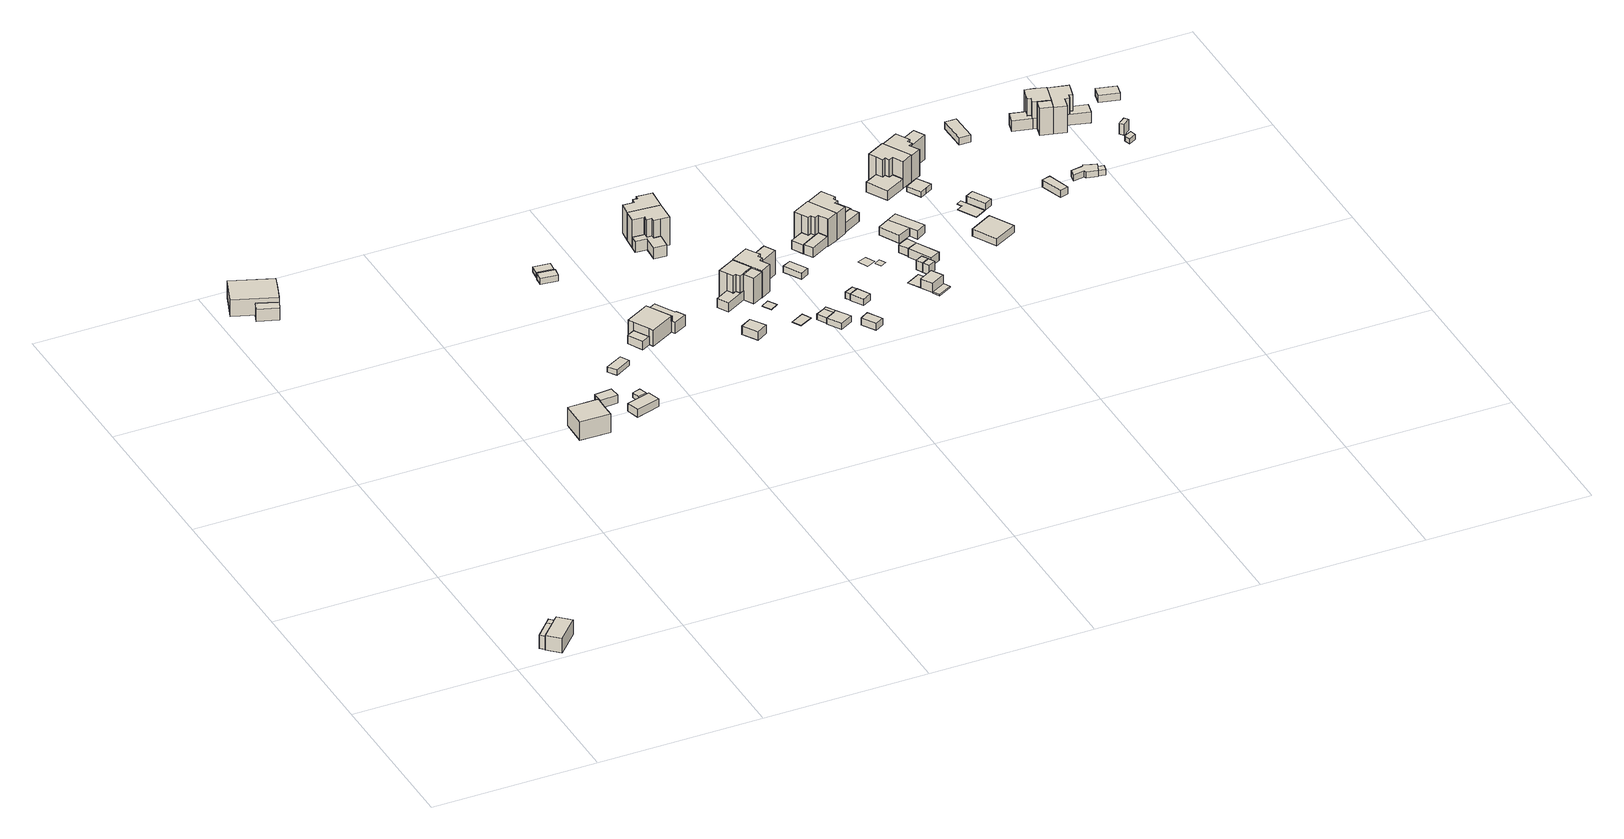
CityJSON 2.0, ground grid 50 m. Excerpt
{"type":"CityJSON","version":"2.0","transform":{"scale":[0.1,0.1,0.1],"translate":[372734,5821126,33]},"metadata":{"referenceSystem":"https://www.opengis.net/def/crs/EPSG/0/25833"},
"CityObjects":{
"building1":{"type":"Building","attributes":{"Gemeindeschluessel":"11000005","BezugspunktDach":"2200","function":"51009_1610","measuredHeight":4.36,"storeysAboveGround":0},"address":[{"country":"Germany","locality":"Berlin"}],"geometry":[{"type":"Solid","lod":"1","boundaries":[[[[0,1,2,3]],[[4,5,6,7]],[[4,7,3,2]],[[5,4,2,1]],[[6,5,1,0]],[[7,6,0,3]]]]}]},
"building2":{"type":"Building","attributes":{"Gemeindeschluessel":"11000005","BezugspunktDach":"2200","function":"31001_1010","measuredHeight":4.85,"storeysAboveGround":1},"address":[{"country":"Germany","locality":"Berlin","thoroughfareNumber":"70","thoroughfareName":"Döberitzer Weg"}],"geometry":[{"type":"Solid","lod":"1","boundaries":[[[[8,9,10,11,12,13,14]],[[15,16,17,18,19,20,21]],[[15,21,14,13]],[[16,15,13,12]],[[17,16,12,11]],[[18,17,11,10]],[[19,18,10,9]],[[20,19,9,8]],[[21,20,8,14]]]]}]},
"building3":{"type":"Building","attributes":{"Gemeindeschluessel":"11000005","BezugspunktDach":"2200","function":"51009_1610","measuredHeight":4.38,"storeysAboveGround":0},"address":[{"country":"Germany","locality":"Berlin"}],"geometry":[{"type":"Solid","lod":"1","boundaries":[[[[1,22,23,2]],[[24,17,16,25]],[[24,25,2,23]],[[17,24,23,22]],[[16,17,22,1]],[[25,16,1,2]]]]}]},
"building4":{"type":"Building","attributes":{"Gemeindeschluessel":"11000005","function":"31001_1010"},"address":[{"country":"Germany","locality":"Berlin","thoroughfareNumber":"43","thoroughfareName":"Am Sonnenhügel"}],"children":["building4-1","building4-2"]},
"building4-1":{"type":"BuildingPart","attributes":{"BezugspunktDach":"2200","measuredHeight":6.9,"storeysAboveGround":1},"parents":["building4"],"geometry":[{"type":"MultiSurface","lod":"1","boundaries":[[[26,27,28,29,30]],[[31,32,33,34,35]],[[31,35,30,29]],[[32,31,29,28]],[[33,32,28,27]],[[34,33,27,26]],[[35,34,36,37,38,26,30]],[[38,37,36,34]]]}]},
"building4-2":{"type":"BuildingPart","attributes":{"BezugspunktDach":"2200","measuredHeight":3.88,"storeysAboveGround":1},"parents":["building4"],"geometry":[{"type":"Solid","lod":"1","boundaries":[[[[39,38,37,40]],[[36,34,41,42]],[[36,42,40,37]],[[41,34,38,39]],[[42,41,39,40]],[[36,37,38,34]]]]}]},
"building5":{"type":"Building","attributes":{"Gemeindeschluessel":"11000005","BezugspunktDach":"2200","function":"31001_3061","measuredHeight":6.83,"storeysAboveGround":1},"address":[{"country":"Germany","locality":"Berlin","thoroughfareNumber":"60","thoroughfareName":"Döberitzer Weg"}],"geometry":[{"type":"Solid","lod":"1","boundaries":[[[[43,44,45,46,47]],[[48,49,50,51,52]],[[48,52,47,46]],[[49,48,46,45]],[[50,49,45,44]],[[51,50,44,43]],[[52,51,43,47]]]]}]},
"building6":{"type":"Building","attributes":{"Gemeindeschluessel":"11000005","BezugspunktDach":"2200","function":"31001_3061","measuredHeight":2.64,"storeysAboveGround":1},"address":[{"country":"Germany","locality":"Berlin","thoroughfareNumber":"60 (1)","thoroughfareName":"Döberitzer Weg"}],"geometry":[{"type":"Solid","lod":"1","boundaries":[[[[53,54,55,56]],[[57,58,59,60]],[[57,60,56,55]],[[58,57,55,54]],[[59,58,54,53]],[[60,59,53,56]]]]}]},
"building7":{"type":"Building","attributes":{"Gemeindeschluessel":"11000005","BezugspunktDach":"2200","function":"31001_1000","measuredHeight":2.48,"storeysAboveGround":1},"address":[{"country":"Germany","locality":"Berlin","thoroughfareNumber":"655E (2)","thoroughfareName":"Heerstraße"}],"geometry":[{"type":"Solid","lod":"1","boundaries":[[[[61,62,63,64]],[[65,66,67,68]],[[65,68,64,63]],[[66,65,63,62]],[[67,66,62,61]],[[68,67,61,64]]]]}]},
"building8":{"type":"Building","attributes":{"Gemeindeschluessel":"11000005","BezugspunktDach":"2200","function":"31001_1000","measuredHeight":1.66,"storeysAboveGround":1},"address":[{"country":"Germany","locality":"Berlin","thoroughfareNumber":"655E (3)","thoroughfareName":"Heerstraße"}],"geometry":[{"type":"Solid","lod":"1","boundaries":[[[[69,70,71,72]],[[73,74,75,76]],[[73,76,72,71]],[[74,73,71,70]],[[75,74,70,69]],[[76,75,69,72]]]]}]},
"building9":{"type":"Building","attributes":{"Gemeindeschluessel":"11000005","BezugspunktDach":"2200","function":"31001_2463","measuredHeight":1.67,"storeysAboveGround":1},"address":[{"country":"Germany","locality":"Berlin","thoroughfareNumber":"655E (1)","thoroughfareName":"Heerstraße"}],"geometry":[{"type":"Solid","lod":"1","boundaries":[[[[77,78,79,80]],[[81,82,83,84]],[[81,84,80,79]],[[82,81,79,78]],[[83,82,78,77]],[[84,83,77,80]]]]}]},
"building10":{"type":"Building","attributes":{"Gemeindeschluessel":"11000005","BezugspunktDach":"2200","function":"31001_2463","measuredHeight":2.04,"storeysAboveGround":1},"address":[{"country":"Germany","locality":"Berlin","thoroughfareNumber":"655D (2)","thoroughfareName":"Heerstraße"}],"geometry":[{"type":"Solid","lod":"1","boundaries":[[[[85,86,87,88]],[[89,90,91,92]],[[89,92,88,87]],[[90,89,87,86]],[[91,90,86,85]],[[92,91,85,88]]]]}]},
"building11":{"type":"Building","attributes":{"Gemeindeschluessel":"11000005","BezugspunktDach":"2200","function":"31001_2463","measuredHeight":1.68,"storeysAboveGround":1},"address":[{"country":"Germany","locality":"Berlin","thoroughfareNumber":"655D (1)","thoroughfareName":"Heerstraße"}],"geometry":[{"type":"Solid","lod":"1","boundaries":[[[[93,94,95,96]],[[97,98,99,100]],[[97,100,96,95]],[[98,97,95,94]],[[99,98,94,93]],[[100,99,93,96]]]]}]},
"building12":{"type":"Building","attributes":{"Gemeindeschluessel":"11000005","function":"31001_1010"},"address":[{"country":"Germany","locality":"Berlin","thoroughfareNumber":"655E","thoroughfareName":"Heerstraße"}],"children":["building12-1","building12-2","building12-3"]},
"building12-1":{"type":"BuildingPart","attributes":{"BezugspunktDach":"2200","measuredHeight":5.13,"storeysAboveGround":2},"parents":["building12"],"geometry":[{"type":"MultiSurface","lod":"1","boundaries":[[[101,102,103,104,105,106,107]],[[108,109,110,111,112,113,114]],[[108,114,107,106]],[[115,116,117,106,105]],[[118,109,108,119,120,121]],[[122,115,105,104]],[[110,109,118,123]],[[111,110,104,103]],[[112,111,103,102]],[[113,124,125,112,102,101]],[[114,113,101,107]],[[118,121,116,115]],[[121,120,119,117,116]],[[123,118,115,122]],[[112,125,124,113]]]}]},
"building12-2":{"type":"BuildingPart","attributes":{"BezugspunktDach":"2200","measuredHeight":4.38,"storeysAboveGround":2},"parents":["building12"],"geometry":[{"type":"Solid","lod":"1","boundaries":[[[[116,115,122,126,127,128,129,130,131,117]],[[132,133,134,135,136,137,123,118,121,120]],[[132,120,117,131]],[[133,132,131,130]],[[134,133,130,129]],[[135,134,129,128]],[[136,135,128,127]],[[137,136,127,126]],[[123,137,126,122]],[[118,123,122,115]],[[121,118,115,116]],[[120,121,116,117]]]]}]},
"building12-3":{"type":"BuildingPart","attributes":{"BezugspunktDach":"2200","measuredHeight":3.13,"storeysAboveGround":2},"parents":["building12"],"geometry":[{"type":"MultiSurface","lod":"1","boundaries":[[[138,125,124,139]],[[140,141,142,143]],[[140,143,139,124]],[[141,140,113,112]],[[142,141,125,138]],[[143,142,138,139]],[[112,113,124,125]]]}]},
"building13":{"type":"Building","attributes":{"Gemeindeschluessel":"11000005","BezugspunktDach":"2200","function":"31001_1000","measuredHeight":2.67,"storeysAboveGround":1},"address":[{"country":"Germany","locality":"Berlin","thoroughfareNumber":"645H (3)","thoroughfareName":"Heerstraße"}],"geometry":[{"type":"Solid","lod":"1","boundaries":[[[[144,145,146,147]],[[148,149,150,151]],[[148,151,147,146]],[[149,148,146,145]],[[150,149,145,144]],[[151,150,144,147]]]]}]},
"building14":{"type":"Building","attributes":{"Gemeindeschluessel":"11000005","function":"31001_1010"},"address":[{"country":"Germany","locality":"Berlin","thoroughfareNumber":"655D","thoroughfareName":"Heerstraße"}],"children":["building14-1","building14-2"]},
"building14-1":{"type":"BuildingPart","attributes":{"BezugspunktDach":"2200","measuredHeight":9.14,"storeysAboveGround":3},"parents":["building14"],"geometry":[{"type":"MultiSurface","lod":"1","boundaries":[[[152,153,154,155,156,157,158,159,160,161]],[[162,163,164,165,166,167,168,169,170,171]],[[162,171,161,160]],[[163,162,160,159]],[[164,163,159,158]],[[165,164,158,157]],[[172,173,157,156]],[[174,172,156,155]],[[168,175,174,167,155,154]],[[176,175,168,154,153]],[[170,169,153,152]],[[177,178,152,161]],[[166,165,173,172]],[[179,167,166,172,174]],[[167,174,175,168]],[[169,168,175,176]],[[171,170,178,177]]]}]},
"building14-2":{"type":"BuildingPart","attributes":{"BezugspunktDach":"2200","measuredHeight":3.63,"storeysAboveGround":3},"parents":["building14"],"geometry":[{"type":"MultiSurface","lod":"1","boundaries":[[[180,181,182,173,172,174,175,176,178,177,183]],[[171,170,169,168,167,166,165,184,185,186,187]],[[171,187,183,177]],[[170,171,188,171,170,178]],[[169,170,178,176]],[[165,166,172,166,165,173]],[[184,165,173,182]],[[185,184,182,181]],[[186,185,181,180]],[[187,186,180,183]],[[177,178,170,171,188]],[[168,169,176,175]],[[167,168,175,174]],[[166,167,174,172]]]}]},
"building15":{"type":"Building","attributes":{"Gemeindeschluessel":"11000005","function":"31001_1010"},"address":[{"country":"Germany","locality":"Berlin","thoroughfareNumber":"645H","thoroughfareName":"Heerstraße"}],"children":["building15-1","building15-2","building15-3"]},
"building15-1":{"type":"BuildingPart","attributes":{"BezugspunktDach":"2200","measuredHeight":9.01,"storeysAboveGround":3},"parents":["building15"],"geometry":[{"type":"MultiSurface","lod":"1","boundaries":[[[189,190,191,192,193,194,195,196,197,198]],[[199,200,201,202,203,204,205,206,207,208]],[[199,208,198,197]],[[200,199,197,196]],[[201,200,196,195]],[[209,210,195,194]],[[211,209,202,194,193]],[[212,213,214,193,192]],[[215,212,216,192,191]],[[217,218,215,205,206,205,191,190]],[[219,218,190,189]],[[208,207,189,198]],[[202,201,210,209]],[[220,203,221,202,209,211]],[[204,203,214,213,212]],[[205,204,216,212,215]],[[206,205,215,218,217]],[[207,206,218,219]]]}]},
"building15-2":{"type":"BuildingPart","attributes":{"BezugspunktDach":"2200","measuredHeight":8.36,"storeysAboveGround":3},"parents":["building15"],"geometry":[{"type":"MultiSurface","lod":"1","boundaries":[[[222,223,224,210,211]],[[201,225,226,227,203]],[[225,201,210,224]],[[226,225,224,223]],[[227,226,223,222]],[[203,227,203,213,228,222,211]],[[201,202,209,210]],[[203,211,209,229,202]],[[228,213,203,227]]]}]},
"building15-3":{"type":"BuildingPart","attributes":{"BezugspunktDach":"2200","measuredHeight":3.06,"storeysAboveGround":3},"parents":["building15"],"geometry":[{"type":"MultiSurface","lod":"1","boundaries":[[[230,228,213,212,215,218,219,231]],[[207,206,205,204,203,227,232,233]],[[207,233,231,219]],[[232,227,228,230]],[[233,232,230,231]],[[234,206,207,219,218]],[[206,218,215,205]],[[204,205,235,215,212]],[[204,236,212,213,203]],[[203,213,228,227]]]}]},
"building16":{"type":"Building","attributes":{"Gemeindeschluessel":"11000005","function":"31001_1010"},"address":[{"country":"Germany","locality":"Berlin","thoroughfareNumber":"655C","thoroughfareName":"Heerstraße"}],"children":["building16-1","building16-2"]},
"building16-1":{"type":"BuildingPart","attributes":{"BezugspunktDach":"2200","measuredHeight":9.14,"storeysAboveGround":3},"parents":["building16"],"geometry":[{"type":"MultiSurface","lod":"1","boundaries":[[[159,237,238,239,240,241,242,243,244,160]],[[245,246,247,248,249,250,251,252,163,162]],[[245,162,160,244]],[[246,245,244,243]],[[247,253,254,243,242]],[[255,253,242,241]],[[256,255,241,240]],[[257,256,249,240,239]],[[258,257,239,238]],[[252,251,238,237]],[[163,252,237,159]],[[162,163,159,160]],[[246,254,253,247]],[[259,248,247,253,255]],[[249,248,255,256]],[[250,249,256,257]],[[251,250,260,257,258]]]}]},
"building16-2":{"type":"BuildingPart","attributes":{"BezugspunktDach":"2200","measuredHeight":3.73,"storeysAboveGround":3},"parents":["building16"],"geometry":[{"type":"MultiSurface","lod":"1","boundaries":[[[253,255,256,257,258,261,262,254]],[[263,264,251,250,249,248,247,246]],[[263,246,254,262]],[[264,263,262,261]],[[251,264,261,258]],[[250,251,258,251,250,257]],[[250,265,250,249]],[[247,248,247,253]],[[247,253,247,246]],[[249,250,265,257,256]],[[248,249,256,255]],[[255,253,247,248]],[[246,247,253,254]]]}]},
"building17":{"type":"Building","attributes":{"Gemeindeschluessel":"11000005","BezugspunktDach":"2200","function":"31001_1000","measuredHeight":0.197,"storeysAboveGround":1},"address":[{"country":"Germany","locality":"Berlin","thoroughfareNumber":"645H (1)","thoroughfareName":"Heerstraße"}],"geometry":[{"type":"Solid","lod":"1","boundaries":[[[[266,267,268,269]],[[270,271,272,273]],[[270,273,269,268]],[[271,270,268,267]],[[272,271,267,266]],[[273,272,266,269]]]]}]},
"building18":{"type":"Building","attributes":{"Gemeindeschluessel":"11000005","BezugspunktDach":"2200","function":"31001_2463","measuredHeight":0.149,"storeysAboveGround":1},"address":[{"country":"Germany","locality":"Berlin","thoroughfareNumber":"645H (2)","thoroughfareName":"Heerstraße"}],"geometry":[{"type":"Solid","lod":"1","boundaries":[[[[274,275,276,277]],[[278,279,280,281]],[[278,281,277,276]],[[279,278,276,275]],[[280,279,275,274]],[[281,280,274,277]]]]}]},
"building19":{"type":"Building","attributes":{"Gemeindeschluessel":"11000005","function":"31001_1010"},"address":[{"country":"Germany","locality":"Berlin","thoroughfareNumber":"645G","thoroughfareName":"Heerstraße"}],"children":["building19-1","building19-2"]},
"building19-1":{"type":"BuildingPart","attributes":{"BezugspunktDach":"2200","measuredHeight":8.83,"storeysAboveGround":3},"parents":["building19"],"geometry":[{"type":"MultiSurface","lod":"1","boundaries":[[[282,283,284,285,286,287,288,289,290,291]],[[292,293,294,295,296,297,298,299,300,301]],[[292,301,291,290]],[[293,292,290,289]],[[302,303,289,288]],[[294,293,304,305,306]],[[307,302,306,308,295,294,288,287]],[[296,295,308,309,310,307,287,286]],[[311,310,309,312,297,296,286,285]],[[313,311,285,284]],[[298,297,314,312,315]],[[299,298,284,283]],[[300,299,283,282]],[[301,300,282,291]],[[306,305,304,303,302]],[[308,306,302,307]],[[307,310,309,308]],[[312,309,310,311]],[[315,312,314,311,313]]]}]},
"building19-2":{"type":"BuildingPart","attributes":{"BezugspunktDach":"2200","measuredHeight":7.78,"storeysAboveGround":3},"parents":["building19"],"geometry":[{"type":"MultiSurface","lod":"1","boundaries":[[[313,316,317,303,302,307,310,311]],[[309,308,306,305,318,319,315,312]],[[318,305,303,317]],[[319,318,317,316]],[[315,319,316,313]],[[312,311,310,309]],[[309,310,307,308]],[[308,320,307,302,306]],[[305,306,302,303]],[[315,313,311,312]]]}]},
"building20":{"type":"Building","attributes":{"Gemeindeschluessel":"11000005","BezugspunktDach":"2200","function":"31001_1000","measuredHeight":1.81,"storeysAboveGround":1},"address":[{"country":"Germany","locality":"Berlin","thoroughfareNumber":"645G (2)","thoroughfareName":"Heerstraße"}],"geometry":[{"type":"Solid","lod":"1","boundaries":[[[[321,322,323,324]],[[325,326,327,328]],[[325,328,324,323]],[[326,325,323,322]],[[327,326,322,321]],[[328,327,321,324]]]]}]},
"building21":{"type":"Building","attributes":{"Gemeindeschluessel":"11000005","BezugspunktDach":"2200","function":"31001_2463","measuredHeight":2,"storeysAboveGround":1},"address":[{"country":"Germany","locality":"Berlin","thoroughfareNumber":"645G (3)","thoroughfareName":"Heerstraße"}],"geometry":[{"type":"Solid","lod":"1","boundaries":[[[[329,330,331,322,321]],[[332,333,334,335,336]],[[332,336,321,322]],[[333,332,322,331]],[[334,333,331,330]],[[335,334,330,329]],[[336,335,329,321]]]]}]},
"building22":{"type":"Building","attributes":{"Gemeindeschluessel":"11000005","BezugspunktDach":"2200","function":"51009_1610","measuredHeight":1.86,"storeysAboveGround":0},"address":[{"country":"Germany","locality":"Berlin"}],"geometry":[{"type":"Solid","lod":"1","boundaries":[[[[322,331,337,323]],[[338,339,340,341]],[[338,341,323,337]],[[339,338,337,331]],[[340,339,331,322]],[[341,340,322,323]]]]}]},
"building23":{"type":"Building","attributes":{"Gemeindeschluessel":"11000005","BezugspunktDach":"2200","function":"51009_1611","measuredHeight":2.26,"storeysAboveGround":0},"address":[{"country":"Germany","locality":"Berlin"}],"geometry":[{"type":"Solid","lod":"1","boundaries":[[[[342,343,344,345]],[[346,347,348,349]],[[346,349,345,344]],[[347,346,344,343]],[[348,347,343,342]],[[349,348,342,345]]]]}]},
"building24":{"type":"Building","attributes":{"Gemeindeschluessel":"11000005","BezugspunktDach":"2200","function":"31001_2463","measuredHeight":1.98,"storeysAboveGround":1},"address":[{"country":"Germany","locality":"Berlin","thoroughfareNumber":"645G (1)","thoroughfareName":"Heerstraße"}],"geometry":[{"type":"Solid","lod":"1","boundaries":[[[[350,351,352,353]],[[354,355,356,357]],[[354,357,353,352]],[[355,354,352,351]],[[356,355,351,350]],[[357,356,350,353]]]]}]},
"building25":{"type":"Building","attributes":{"Gemeindeschluessel":"11000005","BezugspunktDach":"2200","function":"51009_1610","measuredHeight":1.99,"storeysAboveGround":0},"address":[{"country":"Germany","locality":"Berlin"}],"geometry":[{"type":"Solid","lod":"1","boundaries":[[[[358,359,360,361]],[[362,363,364,365]],[[362,365,361,360]],[[363,362,360,359]],[[364,363,359,358]],[[365,364,358,361]]]]}]},
"building26":{"type":"Building","attributes":{"Gemeindeschluessel":"11000005","BezugspunktDach":"2200","function":"31001_1000","measuredHeight":2.08,"storeysAboveGround":1},"address":[{"country":"Germany","locality":"Berlin","thoroughfareNumber":"645G (5)","thoroughfareName":"Heerstraße"}],"geometry":[{"type":"Solid","lod":"1","boundaries":[[[[366,367,368,369]],[[363,370,371,372]],[[363,372,369,368]],[[370,363,368,367]],[[371,370,367,366]],[[372,371,366,369]]]]}]},
"building27":{"type":"Building","attributes":{"Gemeindeschluessel":"11000005","function":"31001_1010"},"address":[{"country":"Germany","locality":"Berlin","thoroughfareNumber":"645F","thoroughfareName":"Heerstraße"}],"children":["building27-1","building27-2","building27-3"]},
"building27-1":{"type":"BuildingPart","attributes":{"BezugspunktDach":"2200","measuredHeight":8.9,"storeysAboveGround":3},"parents":["building27"],"geometry":[{"type":"MultiSurface","lod":"1","boundaries":[[[373,374,375,376,377,378,379,380,381,382]],[[383,384,385,386,387,388,389,390,391,392]],[[383,392,382,381]],[[384,383,381,380]],[[385,384,380,379]],[[386,385,379,378]],[[387,386,378,377],[393,394,395,396]],[[397,395,394,398,388,387,377,376]],[[399,397,376,375]],[[389,388,400,401]],[[402,399,375,374]],[[390,389,399,401,403]],[[404,402,405,374,373]],[[391,390,403,406]],[[392,391,373,382]],[[395,394,393,396]],[[398,394,395,397]],[[401,400,397,399]],[[403,401,399,402]],[[406,403,405,402,404]]]}]},
"building27-2":{"type":"BuildingPart","attributes":{"BezugspunktDach":"2200","measuredHeight":2.91,"storeysAboveGround":3},"parents":["building27"],"geometry":[{"type":"MultiSurface","lod":"1","boundaries":[[[407,408,409,397,399,402,404,410]],[[406,403,401,400,411,412,413,414]],[[406,414,410,404]],[[412,411,409,408]],[[413,412,408,407]],[[414,413,407,410]],[[403,406,404,402]],[[401,403,405,402,399]],[[400,401,399,397]],[[411,400,397,409]]]}]},
"building27-3":{"type":"BuildingPart","attributes":{"BezugspunktDach":"2200","measuredHeight":3.03,"storeysAboveGround":3},"parents":["building27"],"geometry":[{"type":"MultiSurface","lod":"1","boundaries":[[[408,415,396,395,397,409]],[[398,394,393,416,417,418]],[[398,418,411,400]],[[416,393,396,415]],[[417,416,415,408]],[[418,417,408,409]],[[400,411,409,397]],[[394,398,397,395]],[[394,395,396,393]]]}]},
"building28":{"type":"Building","attributes":{"Gemeindeschluessel":"11000005","BezugspunktDach":"2200","function":"31001_1000","measuredHeight":0.012,"storeysAboveGround":1},"address":[{"country":"Germany","locality":"Berlin","thoroughfareNumber":"645F (3)","thoroughfareName":"Heerstraße"}],"geometry":[{"type":"MultiSurface","lod":"1","boundaries":[[[419,420,421,422]]]}]},
"building29":{"type":"Building","attributes":{"Gemeindeschluessel":"11000005","BezugspunktDach":"2200","function":"31001_1000","measuredHeight":0.046,"storeysAboveGround":1},"address":[{"country":"Germany","locality":"Berlin","thoroughfareNumber":"645F (4)","thoroughfareName":"Heerstraße"}],"geometry":[{"type":"MultiSurface","lod":"1","boundaries":[[[423,424,425,426]]]}]},
"building30":{"type":"Building","attributes":{"Gemeindeschluessel":"11000005","BezugspunktDach":"2200","function":"51009_1610","measuredHeight":0.08,"storeysAboveGround":0},"address":[{"country":"Germany","locality":"Berlin"}],"geometry":[{"type":"Solid","lod":"1","boundaries":[[[[427,428,429,430]],[[431,432,433,434]],[[431,434,430,429]],[[432,431,429,428]],[[433,432,428,427]],[[434,433,427,430]]]]}]},
"building31":{"type":"Building","attributes":{"Gemeindeschluessel":"11000005","function":"31001_1010"},"address":[{"country":"Germany","locality":"Berlin","thoroughfareNumber":"645E","thoroughfareName":"Heerstraße"}],"children":["building31-1","building31-2","building31-3"]},
"building31-1":{"type":"BuildingPart","attributes":{"BezugspunktDach":"2200","measuredHeight":8.68,"storeysAboveGround":3},"parents":["building31"],"geometry":[{"type":"MultiSurface","lod":"1","boundaries":[[[435,436,437,438,439,440,441,442,443,444]],[[445,446,447,448,449,450,451,452,384,383]],[[445,383,444,443]],[[446,445,443,442]],[[453,454,442,441]],[[447,446,455,456,457,458]],[[459,453,457,460,448,447,441,440]],[[461,462,459,440,439]],[[449,448,460,463]],[[464,462,439,438]],[[465,464,450,438,437]],[[452,451,437,436]],[[384,452,436,435]],[[383,384,435,444]],[[458,457,456,455,454,453]],[[460,457,453,459]],[[463,460,459,462,461]],[[466,450,449,462,464]],[[467,451,450,464,465]]]}]},
"building31-2":{"type":"BuildingPart","attributes":{"BezugspunktDach":"2200","measuredHeight":3.05,"storeysAboveGround":3},"parents":["building31"],"geometry":[{"type":"MultiSurface","lod":"1","boundaries":[[[465,468,469,462,464]],[[449,470,471,451,450]],[[470,449,462,463,472]],[[471,470,469,468]],[[451,471,468,465]],[[450,464,462,449]],[[472,463,462,469]],[[450,451,465,464]]]}]},
"building31-3":{"type":"BuildingPart","attributes":{"BezugspunktDach":"2200","measuredHeight":2.9,"storeysAboveGround":3},"parents":["building31"],"geometry":[{"type":"MultiSurface","lod":"1","boundaries":[[[453,459,462,469,473,474,454]],[[475,476,472,463,460,457,456]],[[475,456,454,474]],[[476,475,474,473]],[[472,476,473,469]],[[463,472,469,462]],[[460,463,462,459,477]],[[457,460,478,459,453]],[[456,457,479,453,454]]]}]},
"building32":{"type":"Building","attributes":{"Gemeindeschluessel":"11000005","BezugspunktDach":"2200","function":"31001_1000","measuredHeight":3,"storeysAboveGround":1},"address":[{"country":"Germany","locality":"Berlin","thoroughfareNumber":"645F (5)","thoroughfareName":"Heerstraße"}],"geometry":[{"type":"Solid","lod":"1","boundaries":[[[[480,481,482,483]],[[432,484,485,433]],[[432,433,483,482]],[[484,432,482,481]],[[485,484,481,480]],[[433,485,480,483]]]]}]},
"building33":{"type":"Building","attributes":{"Gemeindeschluessel":"11000005","BezugspunktDach":"2200","function":"51009_1610","measuredHeight":0.429,"storeysAboveGround":0},"address":[{"country":"Germany","locality":"Berlin"}],"geometry":[{"type":"Solid","lod":"1","boundaries":[[[[486,487,488,489]],[[490,491,492,493]],[[490,493,489,488]],[[491,490,488,487]],[[492,491,487,486]],[[493,492,486,489]]]]}]},
"building34":{"type":"Building","attributes":{"Gemeindeschluessel":"11000005","BezugspunktDach":"2200","function":"51009_1610","measuredHeight":2.99,"storeysAboveGround":0},"address":[{"country":"Germany","locality":"Berlin"}],"geometry":[{"type":"Solid","lod":"1","boundaries":[[[[494,495,496,497]],[[498,499,500,501]],[[498,501,497,496]],[[499,498,496,495]],[[500,499,495,494]],[[501,500,494,497]]]]}]},
"building35":{"type":"Building","attributes":{"Gemeindeschluessel":"11000005","BezugspunktDach":"2200","function":"31001_1000","measuredHeight":3.01,"storeysAboveGround":1},"address":[{"country":"Germany","locality":"Berlin","thoroughfareNumber":"645E (3)","thoroughfareName":"Heerstraße"}],"geometry":[{"type":"Solid","lod":"1","boundaries":[[[[502,503,495,494]],[[499,504,505,500]],[[499,500,494,495]],[[504,499,495,503]],[[505,504,503,502]],[[500,505,502,494]]]]}]},
"building36":{"type":"Building","attributes":{"Gemeindeschluessel":"11000005","BezugspunktDach":"2200","function":"51009_1610","measuredHeight":2.5,"storeysAboveGround":0},"address":[{"country":"Germany","locality":"Berlin"}],"geometry":[{"type":"Solid","lod":"1","boundaries":[[[[506,507,508,509]],[[510,511,512,513]],[[510,513,509,508]],[[511,510,508,507]],[[512,511,507,506]],[[513,512,506,509]]]]}]},
"building37":{"type":"Building","attributes":{"Gemeindeschluessel":"11000005","BezugspunktDach":"2200","function":"31001_1000","measuredHeight":2.81,"storeysAboveGround":1},"address":[{"country":"Germany","locality":"Berlin","thoroughfareNumber":"645E (2)","thoroughfareName":"Heerstraße"}],"geometry":[{"type":"Solid","lod":"1","boundaries":[[[[514,515,507,506]],[[516,517,518,519]],[[516,519,506,507]],[[517,516,507,515]],[[518,517,515,514]],[[519,518,514,506]]]]}]},
"building38":{"type":"Building","attributes":{"Gemeindeschluessel":"11000005","BezugspunktDach":"2200","function":"51009_1610","measuredHeight":2.52,"storeysAboveGround":0},"address":[{"country":"Germany","locality":"Berlin"}],"geometry":[{"type":"Solid","lod":"1","boundaries":[[[[520,521,522,523]],[[524,525,526,527]],[[524,527,523,522]],[[525,524,522,521]],[[526,525,521,520]],[[527,526,520,523]]]]}]},
"building39":{"type":"Building","attributes":{"Gemeindeschluessel":"11000005","BezugspunktDach":"2200","function":"31001_2463","measuredHeight":2.64,"storeysAboveGround":1},"address":[{"country":"Germany","locality":"Berlin","thoroughfareNumber":"645E (1)","thoroughfareName":"Heerstraße"}],"geometry":[{"type":"Solid","lod":"1","boundaries":[[[[521,528,529,530,522]],[[531,532,533,534,535]],[[531,535,522,530]],[[532,531,530,529]],[[533,532,529,528]],[[534,533,528,521]],[[535,534,521,522]]]]}]},
"building40":{"type":"Building","attributes":{"Gemeindeschluessel":"11000005","function":"31001_1010"},"address":[{"country":"Germany","locality":"Berlin","thoroughfareNumber":"645D","thoroughfareName":"Heerstraße"}],"children":["building40-1","building40-2"]},
"building40-1":{"type":"BuildingPart","attributes":{"BezugspunktDach":"2200","measuredHeight":8.85,"storeysAboveGround":3},"parents":["building40"],"geometry":[{"type":"MultiSurface","lod":"1","boundaries":[[[536,537,538,539,540,541,542,543,544]],[[545,546,547,548,549,550,551,552,553]],[[545,553,544,543]],[[546,545,543,542]],[[547,546,542,541]],[[548,547,541,540],[547,548,554,555]],[[556,554,548,549,557,549,548,540,539]],[[558,556,549,550,559,550,549,539,538]],[[551,550,538,537],[550,551,560,558]],[[561,560,562,537,536]],[[553,552,536,544]],[[554,548,547,555]],[[557,549,548,554,556]],[[559,550,549,556,558]],[[560,551,550,558]],[[552,551,562,560,561]]]}]},
"building40-2":{"type":"BuildingPart","attributes":{"BezugspunktDach":"2200","measuredHeight":3.17,"storeysAboveGround":3},"parents":["building40"],"geometry":[{"type":"Solid","lod":"1","boundaries":[[[[563,555,554,556,558,560,561,564]],[[552,551,550,549,548,547,565,566]],[[552,566,564,561]],[[565,547,555,563]],[[566,565,563,564]],[[551,552,561,560]],[[551,560,558,550]],[[549,550,558,556]],[[548,549,556,554]],[[548,554,555,547]]]]}]},
"building41":{"type":"Building","attributes":{"Gemeindeschluessel":"11000005","BezugspunktDach":"2200","function":"31001_1000","measuredHeight":2.25,"storeysAboveGround":1},"address":[{"country":"Germany","locality":"Berlin","thoroughfareNumber":"645D (4)","thoroughfareName":"Heerstraße"}],"geometry":[{"type":"Solid","lod":"1","boundaries":[[[[567,568,569,570,571]],[[572,573,574,575,576]],[[572,576,571,570]],[[573,572,570,569]],[[574,573,569,568]],[[575,574,568,567]],[[576,575,567,571]]]]}]},
"building42":{"type":"Building","attributes":{"Gemeindeschluessel":"11000005","BezugspunktDach":"2200","function":"31001_1000","measuredHeight":2.34,"storeysAboveGround":1},"address":[{"country":"Germany","locality":"Berlin","thoroughfareNumber":"645D (1)","thoroughfareName":"Heerstraße"}],"geometry":[{"type":"Solid","lod":"1","boundaries":[[[[577,578,579,580]],[[581,582,583,584]],[[581,584,580,579]],[[582,581,579,578]],[[583,582,578,577]],[[584,583,577,580]]]]}]},
"building43":{"type":"Building","attributes":{"Gemeindeschluessel":"11000005","BezugspunktDach":"2200","function":"31001_1000","measuredHeight":0.244,"storeysAboveGround":1},"address":[{"country":"Germany","locality":"Berlin","thoroughfareNumber":"645D (3)","thoroughfareName":"Heerstraße"}],"geometry":[{"type":"Solid","lod":"1","boundaries":[[[[585,586,587,588,589,590]],[[591,592,593,594,595,596]],[[591,596,590,589]],[[592,591,589,588]],[[593,592,588,587]],[[594,593,587,586]],[[595,594,586,585]],[[596,595,585,590]]]]}]},
"building44":{"type":"Building","attributes":{"Gemeindeschluessel":"11000005","function":"31001_1010"},"address":[{"country":"Germany","locality":"Berlin","thoroughfareNumber":"645C","thoroughfareName":"Heerstraße"}],"children":["building44-1","building44-2"]},
"building44-1":{"type":"BuildingPart","attributes":{"BezugspunktDach":"2200","measuredHeight":8.59,"storeysAboveGround":3},"parents":["building44"],"geometry":[{"type":"MultiSurface","lod":"1","boundaries":[[[597,598,599,600,601,602,603,604,605,606]],[[607,608,609,610,611,612,613,614,615,616]],[[607,616,606,605]],[[608,607,605,604]],[[609,608,617,618,619,620,604,603]],[[610,609,618,621,622,619,603,602]],[[623,622,602,601]],[[611,610,621,624]],[[612,611,601,600],[624,625,626,623]],[[627,626,600,599]],[[613,612,625,628]],[[614,613,599,598]],[[615,614,598,597]],[[616,615,597,606]],[[620,619,618,617]],[[619,622,621,618]],[[624,621,622,623]],[[626,625,624,623]],[[628,625,626,627]]]}]},
"building44-2":{"type":"BuildingPart","attributes":{"BezugspunktDach":"2200","measuredHeight":8.09,"storeysAboveGround":3},"parents":["building44"],"geometry":[{"type":"MultiSurface","lod":"1","boundaries":[[[627,629,630,620,619,622,623,626]],[[624,621,618,617,631,632,628,625]],[[631,617,620,630]],[[632,631,630,629]],[[628,632,629,627]],[[624,625,626,623]],[[624,623,622,621]],[[633,618,621,622,619]],[[618,634,619,620,617]],[[625,628,635,627,626]]]}]},
"building45":{"type":"Building","attributes":{"Gemeindeschluessel":"11000005","BezugspunktDach":"2200","function":"31001_2463","measuredHeight":2.21,"storeysAboveGround":1},"address":[{"country":"Germany","locality":"Berlin","thoroughfareNumber":"645C (1)","thoroughfareName":"Heerstraße"}],"geometry":[{"type":"Solid","lod":"1","boundaries":[[[[636,637,638,639]],[[640,641,642,643]],[[640,643,639,638]],[[641,640,638,637]],[[642,641,637,636]],[[643,642,636,639]]]]}]},
"building46":{"type":"Building","attributes":{"Gemeindeschluessel":"11000005","BezugspunktDach":"2200","function":"31001_2463","measuredHeight":2.27,"storeysAboveGround":1},"address":[{"country":"Germany","locality":"Berlin","thoroughfareNumber":"645B (1)","thoroughfareName":"Heerstraße"}],"geometry":[{"type":"Solid","lod":"1","boundaries":[[[[644,645,646,647]],[[648,649,650,651]],[[648,651,647,646]],[[649,648,646,645]],[[650,649,645,644]],[[651,650,644,647]]]]}]},
"building47":{"type":"Building","attributes":{"Gemeindeschluessel":"11000005","BezugspunktDach":"2200","function":"31001_1000","measuredHeight":2.31,"storeysAboveGround":1},"address":[{"country":"Germany","locality":"Berlin","thoroughfareNumber":"645A (3)","thoroughfareName":"Heerstraße"}],"geometry":[{"type":"Solid","lod":"1","boundaries":[[[[652,653,654,655]],[[656,657,658,659]],[[656,659,655,654]],[[657,656,654,653]],[[658,657,653,652]],[[659,658,652,655]]]]}]},
"building48":{"type":"Building","attributes":{"Gemeindeschluessel":"11000005","BezugspunktDach":"2200","function":"31001_1000","measuredHeight":1.99,"storeysAboveGround":1},"address":[{"country":"Germany","locality":"Berlin","thoroughfareNumber":"645A (2)","thoroughfareName":"Heerstraße"}],"geometry":[{"type":"Solid","lod":"1","boundaries":[[[[660,661,662,663,664,665,666,667,668]],[[669,670,671,672,673,674,675,676,677]],[[669,677,668,667]],[[670,669,667,666]],[[671,670,666,665]],[[672,671,665,664]],[[673,672,664,663]],[[674,673,663,662]],[[675,674,662,661]],[[676,675,661,660]],[[677,676,660,668]]]]}]},
"building49":{"type":"Building","attributes":{"Gemeindeschluessel":"11000005","BezugspunktDach":"2200","function":"51009_1610","measuredHeight":1.81,"storeysAboveGround":0},"address":[{"country":"Germany","locality":"Berlin"}],"geometry":[{"type":"Solid","lod":"1","boundaries":[[[[678,679,663,662]],[[680,681,682,683]],[[680,683,662,663]],[[681,680,663,679]],[[682,681,679,678]],[[683,682,678,662]]]]}]},
"building50":{"type":"Building","attributes":{"Gemeindeschluessel":"11000005","function":"31001_1010"},"address":[{"country":"Germany","locality":"Berlin","thoroughfareNumber":"645B","thoroughfareName":"Heerstraße"}],"children":["building50-1","building50-2","building50-3"]},
"building50-1":{"type":"BuildingPart","attributes":{"BezugspunktDach":"2200","measuredHeight":9.21,"storeysAboveGround":3},"parents":["building50"],"geometry":[{"type":"MultiSurface","lod":"1","boundaries":[[[684,685,686,687,688,689,690,691,692,693,694,695]],[[696,697,698,699,700,701,702,703,704,705,706,707]],[[696,707,696,708,709,695,694]],[[697,696,694,693]],[[698,697,693,692]],[[699,698,692,691]],[[700,699,691,690]],[[701,700,690,689]],[[710,711,689,688]],[[712,710,688,687]],[[704,713,712,703,687,686]],[[705,704,705,714,715,686,685]],[[706,705,706,716,714,685,684]],[[709,716,717,684,695]],[[707,706,707,718]],[[709,708,696,707]],[[702,701,711,710]],[[703,702,710,712]],[[703,712,713,704]],[[715,714,705,704]],[[714,716,706,705]],[[718,707,706,717,716,709]]]}]},
"building50-2":{"type":"BuildingPart","attributes":{"BezugspunktDach":"2200","measuredHeight":8.86,"storeysAboveGround":3},"parents":["building50"],"geometry":[{"type":"MultiSurface","lod":"1","boundaries":[[[719,711,713,720]],[[704,701,721,722]],[[704,722,720,713]],[[704,703,723]],[[721,701,711,719]],[[722,721,719,720]],[[701,724,702,710,711,725]],[[723,703,712,710,726,702]],[[713,712,727,703,704]]]}]},
"building50-3":{"type":"BuildingPart","attributes":{"BezugspunktDach":"2200","measuredHeight":3.51,"storeysAboveGround":3},"parents":["building50"],"geometry":[{"type":"MultiSurface","lod":"1","boundaries":[[[715,714,716,709,708,728,729]],[[730,696,707,706,705,704,731]],[[730,731,729,728]],[[696,730,728,708]],[[731,704,715,729]],[[707,696,732,708,709]],[[706,707,709,716]],[[705,706,716,714]],[[705,714,715,704]]]}]},
"building51":{"type":"Building","attributes":{"Gemeindeschluessel":"11000005","function":"31001_1010"},"address":[{"country":"Germany","locality":"Berlin","thoroughfareNumber":"645A","thoroughfareName":"Heerstraße"}],"children":["building51-1","building51-2"]},
"building51-1":{"type":"BuildingPart","attributes":{"BezugspunktDach":"2200","measuredHeight":8.8,"storeysAboveGround":3},"parents":["building51"],"geometry":[{"type":"MultiSurface","lod":"1","boundaries":[[[733,734,735,736,737,738,739,740,741,742]],[[743,744,745,746,747,748,749,750,751,752]],[[743,752,742,741]],[[744,743,741,740]],[[745,744,740,739]],[[753,754,739,738]],[[746,745,755,756]],[[757,758,753,756,759,747,746,738,737]],[[760,758,761,737,736]],[[748,747,759,762,763]],[[764,760,762,765,749,748,736,735]],[[766,764,735,734]],[[750,749,765,767]],[[751,750,734,733]],[[752,751,733,742]],[[756,755,754,753]],[[759,756,753,758,757]],[[763,762,759,761,758,760]],[[765,762,760,764]],[[767,765,764,766]]]}]},
"building51-2":{"type":"BuildingPart","attributes":{"BezugspunktDach":"2200","measuredHeight":3.51,"storeysAboveGround":3},"parents":["building51"],"geometry":[{"type":"MultiSurface","lod":"1","boundaries":[[[768,769,754,753,758,760,764,766]],[[765,762,759,756,755,770,771,767]],[[770,755,754,769]],[[771,770,769,768]],[[767,771,768,766]],[[765,767,766,764]],[[762,765,764,760]],[[759,762,760,758,772]],[[759,758,753,756]],[[755,756,753,754]]]}]},
"building52":{"type":"Building","attributes":{"Gemeindeschluessel":"11000005","BezugspunktDach":"2200","function":"31001_1000","measuredHeight":1.78,"storeysAboveGround":1},"address":[{"country":"Germany","locality":"Berlin","thoroughfareNumber":"645A (4)","thoroughfareName":"Heerstraße"}],"geometry":[{"type":"Solid","lod":"1","boundaries":[[[[773,774,775,776]],[[777,778,779,780]],[[777,780,776,775]],[[778,777,775,774]],[[779,778,774,773]],[[780,779,773,776]]]]}]},
"building53":{"type":"Building","attributes":{"Gemeindeschluessel":"11000005","BezugspunktDach":"2200","function":"31001_1000","measuredHeight":3.49,"storeysAboveGround":1},"address":[{"country":"Germany","locality":"Berlin","thoroughfareNumber":"645A (5)","thoroughfareName":"Heerstraße"}],"geometry":[{"type":"Solid","lod":"1","boundaries":[[[[781,782,783,784]],[[785,786,787,788]],[[785,788,784,783]],[[786,785,783,782]],[[787,786,782,781]],[[788,787,781,784]]]]}]},
"building54":{"type":"Building","attributes":{"Gemeindeschluessel":"11000005","BezugspunktDach":"2200","function":"31001_2463","measuredHeight":2.35,"storeysAboveGround":1},"address":[{"country":"Germany","locality":"Berlin","thoroughfareNumber":"645A (1)","thoroughfareName":"Heerstraße"}],"geometry":[{"type":"Solid","lod":"1","boundaries":[[[[789,790,791,792]],[[793,794,795,796]],[[793,796,792,791]],[[794,793,791,790]],[[795,794,790,789]],[[796,795,789,792]]]]}]}
},
"vertices":[
[103,38,65],[147,84,65],[134,97,65],[91,51,65],[134,97,22],[147,84,22],[103,38,22],[91,51,22],
[138,4,69],[204,72,69],[168,106,69],[160,98,69],[147,84,69],[103,38,69],[102,38,69],[103,38,21],[147,84,21],[160,98,21],[168,106,21],[204,72,21],[138,4,21],[102,38,21],
[160,98,65],[147,110,65],[147,110,21],[134,97,21],
[134,1771,115],[150,1814,115],[166,1858,115],[42,1905,115],[9,1818,115],[42,1905,61],[166,1858,61],[150,1814,61],[134,1771,61],[9,1818,61],[73,1794,61],[73,1794,100],[134,1771,100],
[123,1743,100],[62,1766,100],[123,1743,61],[62,1766,61],
[719,909,85],[719,949,85],[720,989,85],[628,990,85],[627,911,85],[628,990,25],[720,989,25],[719,949,25],[719,909,25],[627,911,25],
[744,1022,54],[797,1027,54],[794,1060,54],[742,1055,54],[794,1060,27],[797,1027,27],[744,1022,27],[742,1055,27],
[820,950,45],[895,972,45],[883,1011,45],[809,989,45],[883,1011,20],[895,972,20],[820,950,20],[809,989,20],
[855,1014,39],[881,1021,39],[873,1046,39],[848,1038,39],[873,1046,23],[881,1021,23],[855,1014,23],[848,1038,23],
[850,1141,50],[901,1169,50],[886,1196,50],[833,1167,50],[886,1196,33],[901,1169,33],[850,1141,33],[833,1167,33],
[899,1611,63],[902,1637,63],[850,1643,63],[847,1617,63],[850,1643,43],[902,1637,43],[899,1611,43],[847,1617,43],
[903,1647,59],[906,1676,59],[856,1681,59],[853,1652,59],[856,1681,42],[906,1676,42],[903,1647,42],[853,1652,42],
[970,1284,84],[995,1239,84],[1001,1227,84],[1074,1267,84],[1077,1268,84],[1035,1343,84],[961,1302,84],[1035,1343,32],[1077,1268,32],[1074,1267,32],[1001,1227,32],[995,1239,32],[970,1284,32],[961,1302,32],[1077,1268,69],[1059,1299,69],[1035,1343,69],[1077,1268,33],[1035,1343,62],[1035,1343,33],[1059,1299,33],[1074,1267,69],[1074,1267,33],[970,1284,58],[995,1239,58],
[1081,1255,69],[1121,1277,69],[1106,1303,69],[1103,1302,69],[1094,1318,69],[1070,1362,69],[1070,1362,33],[1094,1318,33],[1103,1302,33],[1106,1303,33],[1121,1277,33],[1081,1255,33],
[968,1225,58],[944,1270,58],[970,1284,31],[995,1239,31],[968,1225,31],[944,1270,31],
[1280,1148,45],[1314,1169,45],[1286,1214,45],[1252,1193,45],[1286,1214,18],[1314,1169,18],[1280,1148,18],[1252,1193,18],
[1195,1688,118],[1197,1688,118],[1196,1674,118],[1211,1673,118],[1212,1662,118],[1232,1661,118],[1258,1659,118],[1262,1722,118],[1164,1729,118],[1160,1690,118],[1164,1729,26],[1262,1722,26],[1258,1659,26],[1232,1661,26],[1212,1662,26],[1211,1673,26],[1196,1674,26],[1197,1688,26],[1195,1688,26],[1160,1690,26],[1212,1662,62],[1232,1661,62],[1211,1673,62],[1196,1674,62],[1197,1688,62],[1160,1690,62],[1195,1688,62],[1211,1673,56],
[1194,1665,62],[1190,1617,62],[1228,1614,62],[1158,1668,62],[1228,1614,26],[1190,1617,26],[1194,1665,26],[1158,1668,26],[1160,1690,49],
[1288,1361,105],[1298,1342,105],[1308,1347,105],[1315,1334,105],[1327,1341,105],[1338,1347,105],[1361,1360,105],[1330,1414,105],[1285,1389,105],[1275,1383,105],[1285,1389,20],[1330,1414,20],[1361,1360,20],[1338,1347,20],[1327,1341,20],[1315,1334,20],[1308,1347,20],[1298,1342,20],[1288,1361,20],[1275,1383,20],[1338,1347,103],[1361,1360,103],[1327,1341,103],[1315,1334,50],[1327,1341,50],[1327,1341,42],[1308,1347,50],[1315,1334,45],[1298,1342,47],[1298,1342,50],[1288,1361,50],[1327,1341,41],[1332,1343,20],
[1328,1339,103],[1344,1310,103],[1378,1329,103],[1378,1329,20],[1344,1310,20],[1328,1339,20],[1328,1339,50],[1338,1347,63],
[1265,1304,50],[1247,1337,50],[1265,1304,20],[1247,1337,20],[1298,1342,44],[1308,1347,34],[1315,1334,30],
[1267,1785,118],[1241,1787,118],[1220,1788,118],[1219,1777,118],[1204,1779,118],[1203,1765,118],[1202,1765,118],[1168,1767,118],[1168,1767,26],[1202,1765,26],[1203,1765,26],[1204,1779,26],[1219,1777,26],[1220,1788,26],[1241,1787,26],[1267,1785,26],[1203,1765,63],[1202,1765,63],[1204,1779,63],[1219,1777,63],[1220,1788,63],[1241,1787,63],[1204,1779,56],[1220,1788,49],
[1244,1834,63],[1206,1837,63],[1206,1837,26],[1244,1834,26],[1220,1788,47],
[1376,1264,21],[1400,1278,21],[1383,1305,21],[1360,1291,21],[1383,1305,19],[1400,1278,19],[1376,1264,19],[1360,1291,19],
[1416,1163,17],[1457,1184,17],[1443,1212,17],[1402,1190,17],[1443,1212,16],[1457,1184,16],[1416,1163,16],[1402,1190,16],
[1378,1329,107],[1411,1348,107],[1395,1376,107],[1394,1378,107],[1406,1385,107],[1398,1398,107],[1409,1404,107],[1398,1422,107],[1385,1445,107],[1330,1414,107],[1385,1445,18],[1398,1422,18],[1409,1404,18],[1398,1398,18],[1406,1385,18],[1394,1378,18],[1395,1376,18],[1411,1348,18],[1378,1329,18],[1330,1414,18],[1409,1404,99],[1398,1422,99],[1398,1422,32],[1398,1422,21],[1409,1404,21],[1398,1398,99],[1398,1398,21],[1406,1385,21],[1406,1385,99],[1394,1378,99],[1394,1378,21],[1395,1376,99],[1394,1378,57],[1395,1376,21],
[1458,1413,99],[1440,1446,99],[1440,1446,21],[1458,1413,21],[1398,1398,60],
[1484,1144,34],[1513,1160,34],[1496,1187,34],[1468,1172,34],[1496,1187,16],[1513,1160,16],[1484,1144,16],[1468,1172,16],
[1509,1102,34],[1549,1124,34],[1522,1166,34],[1513,1160,14],[1522,1166,14],[1549,1124,14],[1509,1102,14],[1484,1144,14],
[1505,1193,34],[1505,1193,15],[1522,1166,15],[1513,1160,15],[1496,1187,15],
[1593,1059,35],[1620,1075,35],[1594,1118,35],[1567,1101,35],[1594,1118,13],[1620,1075,13],[1593,1059,13],[1567,1101,13],
[1513,1361,40],[1539,1376,40],[1509,1428,40],[1483,1414,40],[1509,1428,20],[1539,1376,20],[1513,1361,20],[1483,1414,20],
[1592,1221,34],[1620,1235,34],[1612,1249,34],[1584,1235,34],[1612,1249,14],[1620,1235,14],[1592,1221,14],[1584,1235,14],
[1613,1181,35],[1641,1196,35],[1620,1235,35],[1591,1220,35],[1641,1196,14],[1613,1181,14],[1591,1220,14],
[1594,1529,105],[1605,1510,105],[1615,1515,105],[1622,1502,105],[1634,1509,105],[1649,1481,105],[1650,1479,105],[1684,1497,105],[1638,1583,105],[1582,1552,105],[1638,1583,16],[1684,1497,16],[1650,1479,16],[1649,1481,16],[1634,1509,16],[1622,1502,16],[1615,1515,16],[1605,1510,16],[1594,1529,16],[1582,1552,16],[1649,1481,17],[1634,1509,17],[1634,1509,48],[1649,1481,48],[1622,1502,48],[1622,1502,17],[1615,1515,48],[1622,1502,19],[1615,1515,19],[1605,1510,48],[1605,1510,19],[1594,1529,48],[1605,1510,33],[1594,1529,19],
[1572,1473,48],[1574,1474,48],[1574,1475,48],[1553,1507,48],[1574,1475,19],[1574,1474,19],[1572,1473,19],[1553,1507,19],
[1589,1448,48],[1589,1448,17],[1574,1474,17],[1574,1475,17],
[1705,1346,16],[1733,1360,16],[1719,1388,16],[1691,1375,16],
[1739,1332,16],[1757,1342,16],[1747,1360,16],[1729,1350,16],
[1791,1193,14],[1834,1217,14],[1813,1253,14],[1770,1229,14],[1813,1253,13],[1834,1217,13],[1791,1193,13],[1770,1229,13],
[1684,1497,103],[1719,1516,103],[1717,1519,103],[1702,1546,103],[1714,1552,103],[1707,1566,103],[1716,1571,103],[1706,1591,103],[1693,1613,103],[1638,1583,103],[1693,1613,16],[1706,1591,16],[1716,1571,16],[1707,1566,16],[1714,1552,16],[1702,1546,16],[1717,1519,16],[1719,1516,16],[1716,1571,46],[1706,1591,46],[1706,1591,41],[1706,1591,17],[1716,1571,17],[1716,1571,44],[1707,1566,46],[1707,1566,17],[1714,1552,21],[1714,1552,46],[1714,1552,17],[1702,1546,46],[1717,1519,46],[1702,1546,35],[1717,1519,40],
[1778,1552,46],[1763,1578,46],[1763,1578,16],[1778,1552,16],[1763,1578,17],
[1766,1580,46],[1747,1614,46],[1747,1614,17],[1766,1580,17],[1707,1566,27],[1707,1566,39],[1716,1571,25],
[1810,1158,43],[1854,1182,43],[1834,1217,43],[1791,1193,43],[1854,1182,13],[1810,1158,13],
[1821,1137,16],[1865,1161,16],[1854,1182,16],[1810,1158,16],[1854,1182,12],[1865,1161,12],[1821,1137,12],[1810,1158,12],
[1829,1259,43],[1852,1272,43],[1841,1291,43],[1819,1279,43],[1841,1291,13],[1852,1272,13],[1829,1259,13],[1819,1279,13],
[1840,1240,43],[1862,1253,43],[1862,1253,13],[1840,1240,13],
[1826,1344,40],[1858,1360,40],[1844,1389,40],[1811,1372,40],[1844,1389,15],[1858,1360,15],[1826,1344,15],[1811,1372,15],
[1862,1275,40],[1894,1292,40],[1858,1360,12],[1894,1292,12],[1862,1275,12],[1826,1344,12],
[1832,1412,40],[1873,1433,40],[1837,1494,40],[1801,1473,40],[1837,1494,14],[1873,1433,14],[1832,1412,14],[1801,1473,14],
[1886,1410,40],[1917,1428,40],[1868,1512,40],[1868,1512,13],[1917,1428,13],[1886,1410,13],[1873,1433,13],[1837,1494,13],
[1900,1698,103],[1911,1679,103],[1920,1684,103],[1927,1671,103],[1939,1677,103],[1956,1646,103],[1991,1666,103],[1944,1751,103],[1888,1720,103],[1944,1751,15],[1991,1666,15],[1956,1646,15],[1939,1677,15],[1927,1671,15],[1920,1684,15],[1911,1679,15],[1900,1698,15],[1888,1720,15],[1939,1677,47],[1956,1646,47],[1927,1671,47],[1927,1671,33],[1920,1684,47],[1920,1684,21],[1911,1679,47],[1900,1698,47],[1911,1679,23],
[1894,1612,47],[1859,1675,47],[1894,1612,15],[1859,1675,15],
[1983,1587,32],[2003,1598,32],[2024,1610,32],[1999,1652,32],[1959,1629,32],[1999,1652,15],[2024,1610,15],[2003,1598,15],[1983,1587,15],[1959,1629,15],
[2068,1291,33],[2139,1329,33],[2099,1402,33],[2029,1363,33],[2099,1402,10],[2139,1329,10],[2068,1291,10],[2029,1363,10],
[2078,1439,13],[2111,1457,13],[2073,1528,13],[2058,1519,13],[2066,1504,13],[2048,1494,13],[2066,1504,11],[2058,1519,11],[2073,1528,11],[2111,1457,11],[2078,1439,11],[2048,1494,11],
[1991,1666,100],[2024,1684,100],[2008,1713,100],[2007,1714,100],[2019,1721,100],[2012,1734,100],[2022,1740,100],[2011,1759,100],[1999,1781,100],[1944,1751,100],[1999,1781,14],[2011,1759,14],[2022,1740,14],[2012,1734,14],[2019,1721,14],[2007,1714,14],[2008,1713,14],[2024,1684,14],[1991,1666,14],[1944,1751,14],[2011,1759,15],[2022,1740,15],[2022,1740,95],[2011,1759,95],[2012,1734,15],[2012,1734,95],[2019,1721,95],[2019,1721,15],[2007,1714,15],[2007,1714,95],[2008,1713,95],[2008,1713,15],
[2071,1748,95],[2053,1782,95],[2053,1782,15],[2071,1748,15],[2022,1740,73],[2022,1740,85],[2008,1713,77],
[2116,1460,33],[2139,1473,33],[2109,1529,33],[2084,1515,33],[2109,1529,11],[2139,1473,11],[2116,1460,11],[2084,1515,11],
[2186,1773,37],[2221,1773,37],[2220,1860,37],[2185,1860,37],[2220,1860,14],[2221,1773,14],[2186,1773,14],[2185,1860,14],
[2327,1429,32],[2352,1437,32],[2331,1505,32],[2305,1498,32],[2331,1505,9],[2352,1437,9],[2327,1429,9],[2305,1498,9],
[2428,1492,29],[2431,1486,29],[2464,1477,29],[2471,1496,29],[2475,1506,29],[2437,1520,29],[2435,1514,29],[2397,1509,29],[2394,1487,29],[2397,1509,9],[2435,1514,9],[2437,1520,9],[2475,1506,9],[2471,1496,9],[2464,1477,9],[2431,1486,9],[2428,1492,9],[2394,1487,9],
[2484,1472,29],[2488,1492,29],[2471,1496,11],[2488,1492,11],[2484,1472,11],[2464,1477,11],
[2404,1773,102],[2400,1758,102],[2413,1754,102],[2414,1754,102],[2436,1748,102],[2450,1745,102],[2466,1805,102],[2452,1809,102],[2430,1815,102],[2405,1821,102],[2398,1795,102],[2393,1776,102],[2398,1795,13],[2405,1821,13],[2430,1815,13],[2452,1809,13],[2466,1805,13],[2450,1745,13],[2436,1748,13],[2414,1754,13],[2413,1754,13],[2400,1758,13],[2404,1773,13],[2393,1776,13],[2398,1795,48],[2393,1776,48],[2436,1748,101],[2450,1745,101],[2414,1754,101],[2413,1754,101],[2400,1758,48],[2413,1754,48],[2404,1773,48],[2404,1773,33],[2393,1776,22],
[2441,1712,101],[2405,1721,101],[2441,1712,13],[2405,1721,13],[2423,1752,13],[2441,1747,13],[2450,1745,89],[2436,1748,51],[2414,1754,79],
[2353,1806,48],[2344,1771,48],[2353,1806,13],[2344,1771,13],[2398,1795,35],
[2478,1702,100],[2486,1735,100],[2487,1736,100],[2500,1733,100],[2504,1747,100],[2515,1744,100],[2520,1765,100],[2527,1790,100],[2466,1805,100],[2441,1712,100],[2466,1805,12],[2527,1790,12],[2520,1765,12],[2515,1744,12],[2504,1747,12],[2500,1733,12],[2487,1736,12],[2486,1735,12],[2478,1702,12],[2441,1712,12],[2515,1744,48],[2520,1765,48],[2520,1765,13],[2515,1744,13],[2504,1747,36],[2504,1747,48],[2504,1747,13],[2500,1733,48],[2504,1747,22],[2500,1733,13],[2500,1733,25],[2487,1736,48],[2487,1736,13],[2486,1735,48],[2486,1735,13],
[2557,1716,48],[2566,1754,48],[2566,1754,13],[2557,1716,13],[2504,1747,15],
[2609,1583,26],[2633,1596,26],[2627,1614,26],[2604,1602,26],[2627,1614,9],[2633,1596,9],[2609,1583,9],[2604,1602,9],
[2615,1629,43],[2637,1645,43],[2628,1658,43],[2605,1641,43],[2628,1658,8],[2637,1645,8],[2615,1629,8],[2605,1641,8],
[2676,1782,36],[2684,1816,36],[2625,1831,36],[2618,1797,36],[2625,1831,13],[2684,1816,13],[2676,1782,13],[2618,1797,13]
]}
